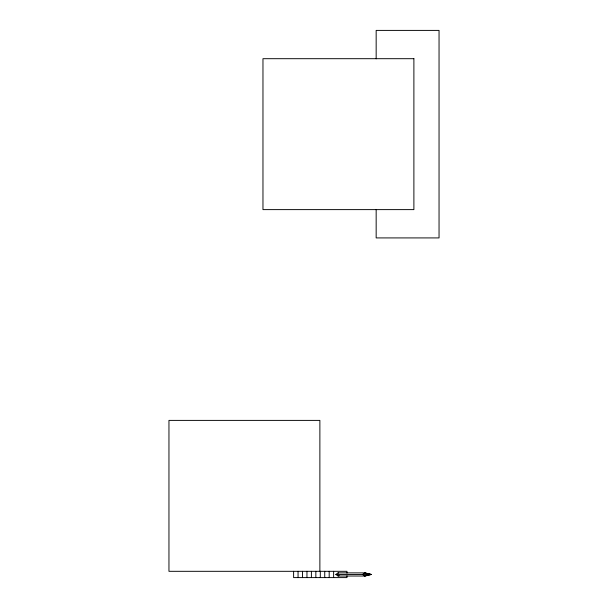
<?xml version="1.0" encoding="UTF-8"?>
<svg xmlns="http://www.w3.org/2000/svg" width="608" height="608" viewBox="0 0 608 608"><rect width="100%" height="100%" fill="white"/><g stroke="black" fill="none" stroke-linecap="round" stroke-linejoin="round"><path stroke-width="0.91" d="M335.852 574.454L338.078 572.88L364.754 572.88L371.427 574.454L364.754 576.027L338.078 576.027L335.852 574.454L371.427 574.454A29.283 20.702 -90 0 1 367.49 573.914M364.754 572.88L362.535 574.454L364.754 576.027L371.146 574.454L364.754 572.88A29.283 20.702 -90 0 0 366.388 573.564M376.162 58.824L376.162 30.4L439.044 30.4L439.044 237.918L376.162 237.918L376.162 209.486M346.97 573.108L346.97 571.315L168.956 571.315L168.956 420.394L319.876 420.394L319.876 571.315M346.97 575.806L346.97 577.6L293.611 577.6L293.611 571.315M333.632 571.315L333.632 577.6M329.186 571.315L329.186 577.6M324.74 571.315L324.74 577.6M320.294 571.315L320.294 577.6M315.848 571.315L315.848 577.6M311.402 571.315L311.402 577.6M306.956 571.315L306.956 577.6M302.503 571.315L302.503 577.6M298.057 571.315L298.057 577.6M338.078 576.027A29.283 20.702 -90 0 1 339.158 575.556M338.618 573.131A29.283 20.702 -90 0 1 338.078 572.88M364.754 576.027A29.283 20.702 -90 0 1 365.841 575.556M366.936 575.16A29.283 20.702 -90 0 1 368.045 574.856M369.17 574.636A29.283 20.702 -90 0 1 371.427 574.454M413.888 58.695L262.968 58.695L262.968 209.616L413.888 209.616L413.888 58.695"/></g></svg>
